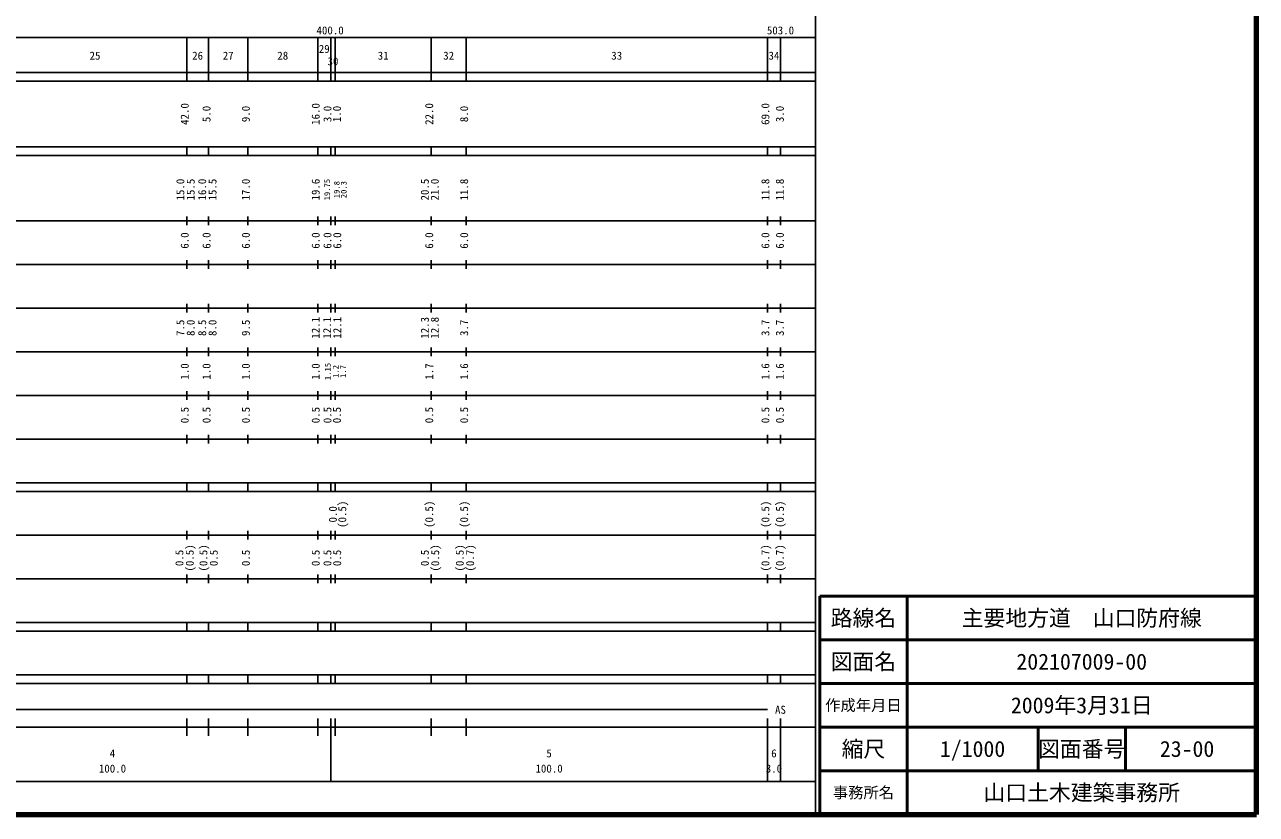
# Model space of a CAD drawing. Units: millimetres on the paper, enlarged 1000 times. Extents: x 40000 to 680000, y 20000 to 380000.
# Drawn here: x 397878 to 680000, y 20000 to 200983 of the extents above; entities that cross this region are included whole.
import ezdxf
from ezdxf.enums import TextEntityAlignment as Align

# ---------------------------------------------------------------- set-up
doc = ezdxf.new("R2010")
doc.units = ezdxf.units.MM
doc.header["$LTSCALE"] = 1000
for name, color, linetype, lineweight in [('M-TTL', 2, 'Continuous', 140), ('M-TTL-BAND', 7, 'Continuous', 25), ('M-TTL-FRAM', 2, 'Continuous', 50), ('M-TTL-LINE', 7, 'Continuous', 50)]:
    doc.layers.add(name, color=color, linetype=linetype, lineweight=lineweight)
doc.layers.add('M-TTL-TXT', color=7, linetype='Continuous')
doc.styles.add('ＭＳ ゴシック', font='')
doc.styles.get('ＭＳ ゴシック').set_extended_font_data('MS Gothic')

msp = doc.modelspace()

# ---------------------------------------------------------------- linework, layer by layer
at = {"layer": 'M-TTL'}
for p, q in [((680000, 20000), (680000, 380000)), ((40000, 20000), (680000, 20000))]:
    msp.add_line(p, q, dxfattribs=at)
at = {"layer": 'M-TTL-BAND'}
for p, q in [((579000, 20000), (579000, 370000)), ((68000, 198000), (579000, 198000)), ((435000, 188000), (435000, 198000)), ((440000, 188000), (440000, 198000)), ((449000, 188000), (449000, 198000)), ((465000, 188000), (465000, 198000)), ((468000, 188000), (468000, 198000)), ((469000, 188000), (469000, 198000)), ((491000, 188000), (491000, 198000)), ((499000, 188000), (499000, 198000)), ((568000, 188000), (568000, 198000)), ((571000, 188000), (571000, 198000)), ((40000, 190000), (579000, 190000)), ((40000, 188000), (579000, 188000)), ((40000, 173000), (579000, 173000)), ((435000, 171000), (435000, 173000)), ((440000, 171000), (440000, 173000)), ((449000, 171000), (449000, 173000)), ((465000, 171000), (465000, 173000)), ((468000, 171000), (468000, 173000)), ((469000, 171000), (469000, 173000)), ((491000, 171000), (491000, 173000)), ((499000, 171000), (499000, 173000)), ((568000, 171000), (568000, 173000)), ((571000, 171000), (571000, 173000)), ((40000, 171000), (579000, 171000)), ((40000, 156000), (579000, 156000)), ((435000, 155000), (435000, 157000)), ((440000, 155000), (440000, 157000)), ((449000, 155000), (449000, 157000)), ((465000, 155000), (465000, 157000)), ((468000, 155000), (468000, 157000)), ((469000, 155000), (469000, 157000)), ((491000, 155000), (491000, 157000)), ((499000, 155000), (499000, 157000)), ((568000, 155000), (568000, 157000)), ((571000, 155000), (571000, 157000)), ((435000, 145000), (435000, 147000)), ((440000, 145000), (440000, 147000)), ((449000, 145000), (449000, 147000)), ((465000, 145000), (465000, 147000)), ((468000, 145000), (468000, 147000)), ((469000, 145000), (469000, 147000)), ((491000, 145000), (491000, 147000)), ((499000, 145000), (499000, 147000)), ((568000, 145000), (568000, 147000)), ((571000, 145000), (571000, 147000)), ((46000, 146000), (579000, 146000)), ((52000, 136000), (579000, 136000)), ((435000, 135000), (435000, 137000)), ((440000, 135000), (440000, 137000)), ((449000, 135000), (449000, 137000)), ((465000, 135000), (465000, 137000)), ((468000, 135000), (468000, 137000)), ((469000, 135000), (469000, 137000)), ((491000, 135000), (491000, 137000)), ((499000, 135000), (499000, 137000)), ((568000, 135000), (568000, 137000)), ((571000, 135000), (571000, 137000)), ((435000, 125000), (435000, 127000)), ((440000, 125000), (440000, 127000)), ((449000, 125000), (449000, 127000)), ((465000, 125000), (465000, 127000)), ((468000, 125000), (468000, 127000)), ((469000, 125000), (469000, 127000)), ((491000, 125000), (491000, 127000)), ((499000, 125000), (499000, 127000)), ((568000, 125000), (568000, 127000)), ((571000, 125000), (571000, 127000)), ((46000, 126000), (579000, 126000)), ((52000, 116000), (579000, 116000)), ((435000, 115000), (435000, 117000)), ((440000, 115000), (440000, 117000)), ((449000, 115000), (449000, 117000)), ((465000, 115000), (465000, 117000)), ((468000, 115000), (468000, 117000)), ((469000, 115000), (469000, 117000)), ((491000, 115000), (491000, 117000)), ((499000, 115000), (499000, 117000)), ((568000, 115000), (568000, 117000)), ((571000, 115000), (571000, 117000)), ((46000, 106000), (579000, 106000)), ((435000, 105000), (435000, 107000)), ((440000, 105000), (440000, 107000)), ((449000, 105000), (449000, 107000)), ((465000, 105000), (465000, 107000)), ((468000, 105000), (468000, 107000)), ((469000, 105000), (469000, 107000)), ((491000, 105000), (491000, 107000)), ((499000, 105000), (499000, 107000)), ((568000, 105000), (568000, 107000)), ((571000, 105000), (571000, 107000)), ((40000, 96000), (579000, 96000)), ((435000, 94000), (435000, 96000)), ((440000, 94000), (440000, 96000)), ((449000, 94000), (449000, 96000)), ((465000, 94000), (465000, 96000)), ((468000, 94000), (468000, 96000)), ((469000, 94000), (469000, 96000)), ((491000, 94000), (491000, 96000)), ((499000, 94000), (499000, 96000)), ((568000, 94000), (568000, 96000)), ((571000, 94000), (571000, 96000)), ((40000, 94000), (579000, 94000)), ((435000, 83000), (435000, 85000)), ((440000, 83000), (440000, 85000)), ((449000, 83000), (449000, 85000)), ((465000, 83000), (465000, 85000)), ((468000, 83000), (468000, 85000)), ((469000, 83000), (469000, 85000)), ((491000, 83000), (491000, 85000)), ((499000, 83000), (499000, 85000)), ((568000, 83000), (568000, 85000)), ((571000, 83000), (571000, 85000)), ((49000, 84000), (579000, 84000)), ((40000, 74000), (579000, 74000)), ((435000, 73000), (435000, 75000)), ((440000, 73000), (440000, 75000)), ((449000, 73000), (449000, 75000)), ((465000, 73000), (465000, 75000)), ((468000, 73000), (468000, 75000)), ((469000, 73000), (469000, 75000)), ((491000, 73000), (491000, 75000)), ((499000, 73000), (499000, 75000)), ((568000, 73000), (568000, 75000)), ((571000, 73000), (571000, 75000)), ((40000, 64000), (579000, 64000)), ((435000, 62000), (435000, 64000)), ((440000, 62000), (440000, 64000)), ((449000, 62000), (449000, 64000)), ((465000, 62000), (465000, 64000)), ((468000, 62000), (468000, 64000)), ((469000, 62000), (469000, 64000)), ((491000, 62000), (491000, 64000)), ((499000, 62000), (499000, 64000)), ((568000, 62000), (568000, 64000)), ((571000, 62000), (571000, 64000)), ((40000, 62000), (579000, 62000)), ((40000, 52000), (579000, 52000)), ((435000, 50000), (435000, 52000)), ((440000, 50000), (440000, 52000)), ((449000, 50000), (449000, 52000)), ((465000, 50000), (465000, 52000)), ((468000, 50000), (468000, 52000)), ((469000, 50000), (469000, 52000)), ((491000, 50000), (491000, 52000)), ((499000, 50000), (499000, 52000)), ((568000, 50000), (568000, 52000)), ((571000, 50000), (571000, 52000)), ((40000, 50000), (579000, 50000)), ((71000, 44000), (568000, 44000)), ((40000, 40000), (579000, 40000)), ((435000, 38000), (435000, 42000)), ((440000, 38000), (440000, 42000)), ((449000, 38000), (449000, 42000)), ((465000, 38000), (465000, 42000)), ((468000, 27500), (468000, 42000)), ((469000, 38000), (469000, 42000)), ((491000, 38000), (491000, 42000)), ((499000, 38000), (499000, 42000)), ((568000, 27500), (568000, 42000)), ((571000, 27500), (571000, 42000)), ((68000, 27500), (579000, 27500))]:
    msp.add_line(p, q, dxfattribs=at)
at = {"layer": 'M-TTL-FRAM'}
for p, q in [((680000, 70000), (580000, 70000)), ((580000, 70000), (580000, 20000))]:
    msp.add_line(p, q, dxfattribs=at)
at = {"layer": 'M-TTL-LINE'}
for p, q in [((600000, 70000), (600000, 20000)), ((680000, 60000), (580000, 60000)), ((680000, 50000), (580000, 50000)), ((680000, 40000), (580000, 40000)), ((630000, 40000), (630000, 30000)), ((650000, 40000), (650000, 30000)), ((680000, 30000), (580000, 30000))]:
    msp.add_line(p, q, dxfattribs=at)

# ---------------------------------------------------------------- texts
at = {"layer": 'M-TTL-BAND', "style": 'ＭＳ ゴシック'}
for s, p in [('400.0', (467844, 198195)), ('503.0', (571000, 198195)), ('25', (414000, 192405)), ('26', (437500, 192405)), ('27', (444500, 192405)), ('28', (457000, 192405)), ('29', (466500, 193957)), ('31', (480000, 192405)), ('32', (495000, 192405)), ('33', (533500, 192405)), ('34', (569500, 192405)), ('30', (468500, 191118)), ('AS', (571000, 42500)), ('4', (418000, 32523)), ('5', (518000, 32523)), ('6', (569500, 32523)), ('100.0', (418000, 29033)), ('100.0', (518000, 29033)), ('3.0', (569500, 29033))]:
    msp.add_text(s, height=1833, dxfattribs=at).set_placement(p, align=Align.BOTTOM_CENTER)
for s, p in [('42.0', (436000, 180500)), ('5.0', (441000, 180500)), ('9.0', (450000, 180500)), ('16.0', (466000, 180500)), ('3.0', (468697, 180500)), ('1.0', (470864, 180500)), ('22.0', (492000, 180500)), ('8.0', (500000, 180500)), ('69.0', (569000, 180500)), ('3.0', (572317, 180500)), ('15.0', (435000, 163174)), ('15.5', (437370, 163174)), ('16.0', (440000, 163174)), ('15.5', (442370, 163174)), ('17.0', (450000, 163174)), ('19.6', (466000, 163174)), ('20.5', (491000, 163174)), ('21.0', (493274, 163174)), ('11.8', (500000, 163174)), ('11.8', (569000, 163174)), ('11.8', (572317, 163174)), ('6.0', (436000, 151500)), ('6.0', (441000, 151500)), ('6.0', (450000, 151500)), ('6.0', (466000, 151500)), ('6.0', (468697, 151500)), ('6.0', (470941, 151500)), ('6.0', (492000, 151500)), ('6.0', (500000, 151500)), ('6.0', (569000, 151500)), ('6.0', (572317, 151500)), ('7.5', (435000, 131500)), ('8.0', (437370, 131500)), ('8.5', (440000, 131500)), ('8.0', (442370, 131500)), ('9.5', (450000, 131500)), ('12.1', (466000, 131500)), ('12.1', (468614, 131500)), ('12.1', (470941, 131500)), ('12.3', (491000, 131500)), ('12.8', (493274, 131500)), ('3.7', (500000, 131500)), ('3.7', (569000, 131500)), ('3.7', (572317, 131500)), ('1.0', (436000, 121500)), ('1.0', (441000, 121500)), ('1.0', (450000, 121500)), ('1.0', (466000, 121500)), ('1.7', (492000, 121500)), ('1.6', (500000, 121500)), ('1.6', (569000, 121500)), ('1.6', (572317, 121500)), ('0.5', (436000, 111500)), ('0.5', (441000, 111500)), ('0.5', (450000, 111500)), ('0.5', (466000, 111500)), ('0.5', (468696, 111500)), ('0.5', (470864, 111500)), ('0.5', (492000, 111500)), ('0.5', (500000, 111500)), ('0.5', (569000, 111500)), ('0.5', (572317, 111500)), ('0.0', (469938, 88764)), ('(0.5)', (472088, 88764)), ('(0.5)', (492000, 88764)), ('(0.5)', (500000, 88764)), ('(0.5)', (569000, 88764)), ('(0.5)', (572317, 88764)), ('0.5', (434784, 78764)), ('(0.5)', (437154, 78764)), ('(0.5)', (440285, 78764)), ('0.5', (442655, 78764)), ('0.5', (450000, 78764)), ('0.5', (466000, 78764)), ('0.5', (468682, 78764)), ('0.5', (470915, 78764)), ('0.5', (491000, 78764)), ('(0.5)', (493370, 78764)), ('(0.5)', (499000, 78764)), ('(0.7)', (501370, 78764)), ('(0.7)', (569000, 78764)), ('(0.7)', (572317, 78764))]:
    msp.add_text(s, height=1833, rotation=90, dxfattribs=at).set_placement(p, align=Align.BOTTOM_CENTER)
at = {"layer": 'M-TTL-BAND', "style": 'ＭＳ ゴシック', "width": 1.1}
for s, p in [('19.75', (468217, 163174)), ('19.8', (470401, 163174)), ('20.3', (472010, 163174)), ('1.15', (468374, 121500)), ('1.2', (470167, 121500)), ('1.7', (471857, 121500))]:
    msp.add_text(s, height=1320, rotation=90, dxfattribs=at).set_placement(p, align=Align.BOTTOM_CENTER)
at = {"layer": 'M-TTL-TXT', "style": 'ＭＳ ゴシック'}
for s, height, p in [('路線名', 3666, (590000, 65000)), ('路線名', 3666, (590000, 65000)), ('主要地方道\u3000山口防府線', 3666, (640000, 65000)), ('図面名', 3666, (590000, 55000)), ('図面名', 3666, (590000, 55000)), ('202107009-00', 3666, (640000, 55000)), ('作成年月日', 2566, (590000, 45000)), ('作成年月日', 2566, (590000, 45000)), ('2009年3月31日', 3666, (640000, 45000)), ('縮尺', 3666, (590000, 35000)), ('縮尺', 3666, (590000, 35000)), ('1/1000', 3666, (615000, 35000)), ('図面番号', 3666, (640000, 35000)), ('図面番号', 3666, (640000, 35000)), ('23-00', 3666, (664125, 35000)), ('事務所名', 2566, (590000, 25000)), ('事務所名', 2566, (590000, 25000)), ('山口土木建築事務所', 3666, (640000, 25000))]:
    msp.add_text(s, height=height, dxfattribs=at).set_placement(p, align=Align.MIDDLE_CENTER)

doc.saveas('drawing.dxf')
